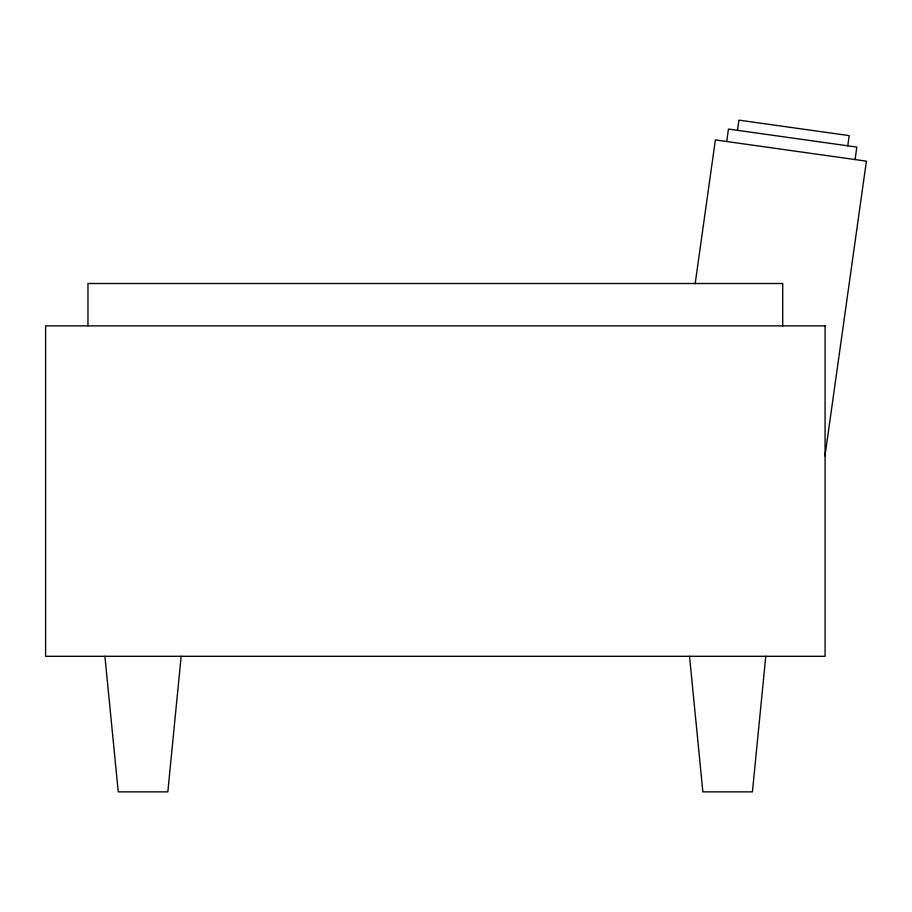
<?xml version="1.0" encoding="UTF-8"?>
<svg xmlns="http://www.w3.org/2000/svg" width="912" height="912" viewBox="0 0 912 912"><rect width="100%" height="100%" fill="white"/><g stroke="black" fill="none" stroke-linecap="round" stroke-linejoin="round"><path stroke-width="1.37" d="M181.157 656.298L167.819 791.867L118.252 791.867L104.903 656.298M765.772 656.298L752.423 791.867L702.867 791.867L689.518 656.298M695.161 283.746L715.373 139.924L866.4 161.15L824.984 455.84M726.704 141.52L728.46 129.059L856.824 147.094L855.068 159.554M737.512 130.325L738.948 120.133L849.197 135.626L847.761 145.829M782.713 325.869L782.713 283.507L87.962 283.507L87.962 325.869M825.075 325.869L45.6 325.869L45.6 656.298L825.075 656.298L825.075 325.869"/></g></svg>
